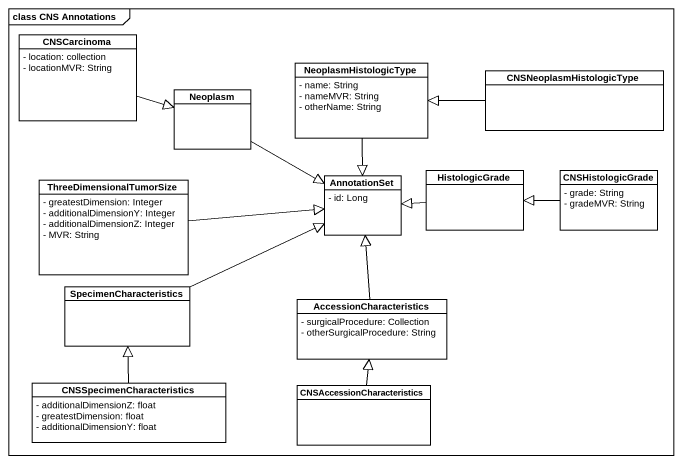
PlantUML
@startuml
mainframe class CNS Annotations
hide circle
hide empty members
skinparam classAttributeIconSize 0
class CNSCarcinoma {
  - location: collection
  - locationMVR: String
}
class NeoplasmHistologicType {
  - name: String
  - nameMVR: String
  - otherName: String
}
class CNSNeoplasmHistologicType
class Neoplasm
class ThreeDimensionalTumorSize {
  - greatestDimension: Integer
  - additionalDimensionY: Integer
  - additionalDimensionZ: Integer
  - MVR: String
}
class AnnotationSet {
  - id: Long
}
class HistologicGrade
class CNSHistologicGrade {
  - grade: String
  - gradeMVR: String
}
class SpecimenCharacteristics
class AccessionCharacteristics {
  - surgicalProcedure: Collection
  - otherSurgicalProcedure: String
}
class CNSSpecimenCharacteristics {
  - additionalDimensionZ: float
  - greatestDimension: float
  - additionalDimensionY: float
}
class CNSAccessionCharacteristics
CNSCarcinoma -right-|> Neoplasm
NeoplasmHistologicType --|> AnnotationSet
CNSNeoplasmHistologicType -left-|> NeoplasmHistologicType
Neoplasm -right-|> AnnotationSet
ThreeDimensionalTumorSize -right-|> AnnotationSet
HistologicGrade -left-|> AnnotationSet
CNSHistologicGrade -left-|> HistologicGrade
SpecimenCharacteristics -right-|> AnnotationSet
AccessionCharacteristics -up-|> AnnotationSet
CNSSpecimenCharacteristics -up-|> SpecimenCharacteristics
CNSAccessionCharacteristics -up-|> AccessionCharacteristics
@enduml
